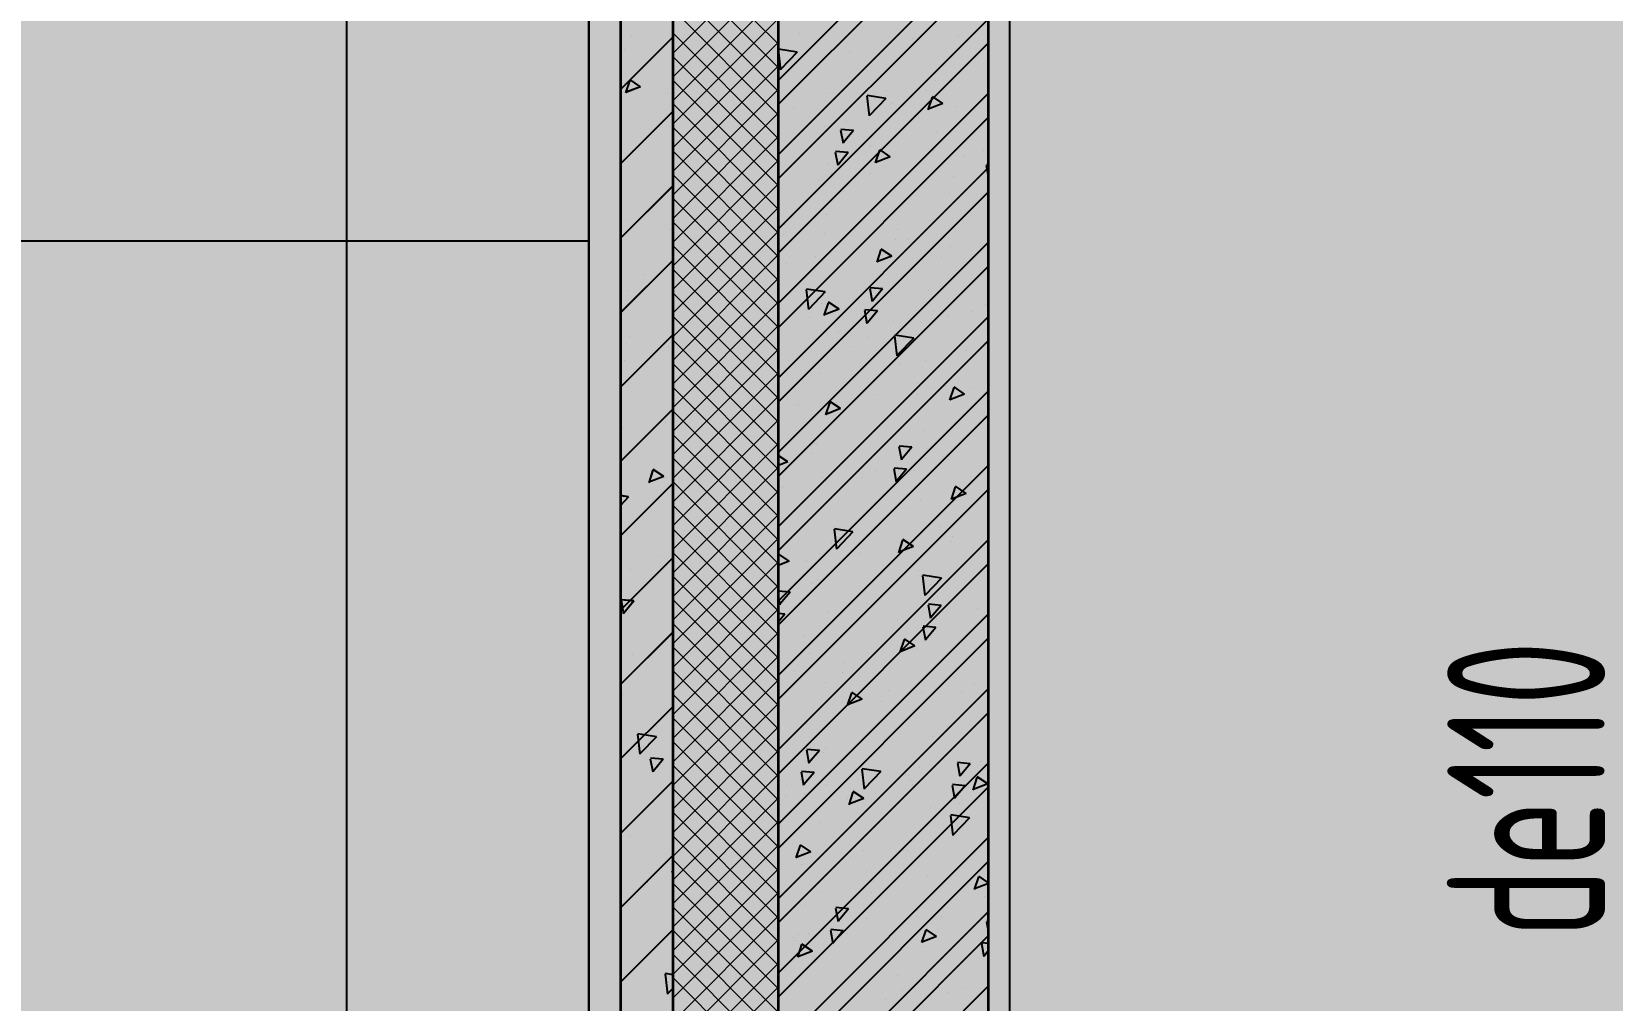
# Model space of a CAD drawing. Header units: inches. Extents: x 143994 to 247866, y 243815 to 272761.
# Drawn here: x 231828 to 233331, y 259454 to 260375 of the extents above; entities that cross this region are included whole.
import ezdxf

# ---------------------------------------------------------------- set-up
doc = ezdxf.new("R2010")
doc.units = ezdxf.units.IN
doc.header["$LTSCALE"] = 1000
doc.header["$MEASUREMENT"] = 0
doc.layers.get('DEFPOINTS').update_dxf_attribs({"color": 62})
for name, color, linetype in [('0-建筑1F', 127, 'Continuous'), ('0-建筑2F', 127, 'Continuous'), ('00污水标注', 130, 'Continuous'), ('A-S-face(建筑粉刷线)', 136, 'Continuous'), ('A-STATR', 5, 'Continuous'), ('A-Wall-Patn', 255, 'Continuous'), ('PUB_HATCH', 8, 'Continuous')]:
    doc.layers.add(name, color=color, linetype=linetype)
for name, color, linetype, lineweight in [('A-M-Stone', 11, 'Continuous', 15), ('A-Wall', 254, 'Continuous', 35), ('W-保温层', 8, 'Continuous', 13)]:
    doc.layers.add(name, color=color, linetype=linetype, lineweight=lineweight)
doc.styles.add('ECADI', font='hzs.shx', dxfattribs={"width": 0.7, "bigfont": 'hztxt.shx'})

# ---------------------------------------------------------------- blocks, each defined once
blk = doc.blocks.new('144')
at = {"layer": 'A-M-Stone', "color": 127}
blk.add_line((647806.9, -381870.3), (647806.9, -378230.3), dxfattribs=at)
at = {"layer": 'A-S-face(建筑粉刷线)', "color": 127}
blk.add_line((648206.9, -378630.3), (648206.9, -382230.3), dxfattribs=at)
at = {"layer": 'A-STATR', "color": 127}
blk.add_line((646166.9, -379980.3), (647806.9, -379980.3), dxfattribs=at)
at = {"layer": 'A-Wall', "color": 127}
for p, q in [((647836.9, -378260.3), (647836.9, -381950.3)), ((647886.9, -381950.3), (647886.9, -378310.3)), ((647986.9, -378410.3), (647986.9, -382050.3)), ((648186.9, -382210.3), (648186.9, -378610.3))]:
    blk.add_line(p, q, dxfattribs=at)
at = {"layer": 'PUB_HATCH', "color": 127, "linetype": 'Continuous'}
for p, q in [((648186.9, -379627.7), (647986.9, -379827.7)), ((648186.9, -379698.4), (647986.9, -379898.4)), ((648186.9, -379769.2), (647986.9, -379969.2)), ((647886.9, -379786.3), (647836.9, -379836.3)), ((647847.9, -379785.6), (647847.9, -379785.6)), ((648158.1, -379785.5), (648158.1, -379785.5)), ((647840.6, -379798.4), (647840.6, -379798.4)), ((647986.9, -379798.5), (647989.1, -379817.5)), ((648005, -379800.9), (647987.2, -379798.1)), ((648005, -379800.9), (647989.4, -379817.1)), ((648054.2, -379800.5), (648054.2, -379800.5)), ((647845.8, -379827.4), (647841.7, -379839.5)), ((647856, -379833.7), (647846, -379826.9)), ((647850.5, -379827.4), (647850.5, -379827.4)), ((647856, -379833.7), (647842, -379839)), ((647881.9, -379840.6), (647881.9, -379840.6)), ((648186.9, -379839.9), (647986.9, -380039.9)), ((647988.6, -379845.1), (647988.6, -379845.1)), ((648040.1, -379844.1), (648040.1, -379844.1)), ((648090.1, -379837.5), (648090.1, -379837.5)), ((648133.2, -379843.5), (648129.1, -379855.5)), ((648143.4, -379849.7), (648133.5, -379843)), ((647886.9, -379857), (647836.9, -379907)), ((648095.4, -379849.6), (648095.4, -379849.6)), ((648143.4, -379849.7), (648129.4, -379855)), ((648155.7, -379852.1), (648155.7, -379852.1)), ((647838, -379870.7), (647838, -379870.7)), ((648030.8, -379871.9), (648030.8, -379871.9)), ((648051.8, -379867.1), (648051.8, -379867.1)), ((648072.9, -379864.9), (648072.9, -379864.9)), ((648137.6, -379876.4), (648137.6, -379876.4)), ((647839.6, -379905), (647839.6, -379905)), ((647848.1, -379894), (647848.1, -379894)), ((648041.2, -379895.8), (648043.5, -379908.3)), ((648053.5, -379896.3), (648041.5, -379895.3)), ((648053.5, -379896.3), (648043.8, -379907.8)), ((648163.8, -379899.7), (648163.8, -379899.7)), ((648186.9, -379908), (648185, -379907.8)), ((648186.9, -379910.6), (647986.9, -380110.6)), ((648037.5, -379916.3), (648037.5, -379916.3)), ((648153.2, -379918.7), (648153.2, -379918.7)), ((648184.7, -379908.3), (648186.9, -379920.4)), ((647886.9, -379927.7), (647836.9, -379977.7)), ((647987.5, -379922.9), (647987.5, -379922.9)), ((648049.3, -379933.7), (648049.3, -379933.7)), ((648149.3, -379934.9), (648149.3, -379934.9)), ((647845.6, -379960.6), (647845.6, -379960.6)), ((648032.7, -379954.9), (648032.7, -379954.9)), ((647885.1, -379969.6), (647885.1, -379969.6)), ((648186.9, -379981.3), (647986.9, -380181.3)), ((647991.9, -379974.1), (647991.9, -379974.1)), ((648098.6, -379978.6), (648098.6, -379978.6)), ((648111.2, -379978.6), (648111.2, -379978.6)), ((648084.5, -379988.5), (648080.5, -380000.6)), ((648094.8, -379994.7), (648080.8, -380000.1)), ((648094.8, -379994.7), (648084.8, -379988)), ((648150.8, -379985.3), (648150.8, -379985.3)), ((647886.9, -379998.4), (647836.9, -380048.4)), ((647859.1, -380011.8), (647859.1, -380011.8)), ((648046.9, -380000.2), (648046.9, -380000.2)), ((648080.6, -379998.9), (648080.6, -379998.9)), ((647843.2, -380027.1), (647843.2, -380027.1)), ((648013.4, -380026.4), (648015.7, -380045.4)), ((648031.5, -380028.8), (648013.7, -380026)), ((647847.3, -380038.9), (647847.3, -380038.9)), ((648031.5, -380028.8), (648016, -380045)), ((648184.4, -380040.9), (648184.4, -380040.9)), ((648186.9, -380052), (647986.9, -380252)), ((648016.7, -380053.4), (648016.7, -380053.4)), ((648058.6, -380057.5), (648058.6, -380057.5)), ((648069, -380046.2), (648071.3, -380058.8)), ((648081.2, -380046.8), (648069.3, -380045.7)), ((648081.2, -380046.8), (648071.6, -380058.3)), ((648123.4, -380058), (648123.4, -380058)), ((648134.4, -380047.5), (648134.4, -380047.5)), ((648148.4, -380051.8), (648148.4, -380051.8)), ((647886.9, -380069.2), (647836.9, -380119.2)), ((647845.3, -380071.3), (647845.3, -380071.3)), ((648044.5, -380066.8), (648044.5, -380066.8)), ((647882.2, -380080.7), (647882.2, -380080.7)), ((648058.8, -380080.3), (648058.8, -380080.3)), ((648165.6, -380084.8), (648165.6, -380084.8)), ((647840.8, -380093.7), (647840.8, -380093.7)), ((648072.3, -380118.2), (648072.3, -380118.2)), ((648186.9, -380122.7), (647986.9, -380322.7)), ((648046.1, -380139.7), (648036.1, -380133)), ((648081.7, -380126.4), (648081.7, -380126.4)), ((648131.8, -380119.8), (648131.8, -380119.8)), ((648145.9, -380118.4), (648145.9, -380118.4)), ((647886.9, -380139.9), (647836.9, -380189.9)), ((648006, -380136.4), (648006, -380136.4)), ((648035.9, -380133.5), (648031.8, -380145.6)), ((648046.1, -380139.7), (648032.1, -380145.1)), ((648042.1, -380133.4), (648042.1, -380133.4)), ((647838.3, -380160.3), (647838.3, -380160.3)), ((647839.1, -380158.2), (647839.1, -380158.2)), ((647879.7, -380153), (647879.7, -380153)), ((648019.9, -380182.5), (648019.9, -380182.5)), ((648126.6, -380187), (648126.6, -380187)), ((648143.5, -380185), (648143.5, -380185)), ((648148.7, -380188.2), (648148.7, -380188.2)), ((647867.8, -380198), (647863.8, -380210.1)), ((647878.1, -380204.2), (647864, -380209.6)), ((647878.1, -380204.2), (647868.1, -380197.5)), ((648186.9, -380193.4), (647986.9, -380393.4)), ((648029.1, -380205.3), (648029.1, -380205.3)), ((648032.1, -380208.2), (648032.1, -380208.2)), ((648039.6, -380200), (648039.6, -380200)), ((648079.2, -380198.7), (648079.2, -380198.7)), ((648096.7, -380196.7), (648099, -380209.2)), ((648109, -380197.2), (648097, -380196.2)), ((648109, -380197.2), (648099.3, -380208.7)), ((647886.9, -380210.6), (647836.9, -380260.6)), ((647844.6, -380223.6), (647836.9, -380222.4)), ((648155.2, -380214), (648151.2, -380226.1)), ((648165.5, -380220.3), (648151.5, -380225.6)), ((648165.5, -380220.3), (648155.5, -380213.5)), ((647844.6, -380223.6), (647836.9, -380231.6)), ((648080, -380252.1), (648080, -380252.1)), ((648141.1, -380251.6), (648141.1, -380251.6)), ((648186.9, -380264.1), (647986.9, -380464.1)), ((648037.2, -380266.6), (648037.2, -380266.6)), ((648040, -380254.3), (648042.2, -380273.3)), ((648058, -380256.7), (648040.3, -380254)), ((648058, -380256.7), (648042.5, -380273)), ((648044.7, -380261.8), (648044.7, -380261.8)), ((648151.5, -380266.3), (648151.5, -380266.3)), ((648152.9, -380260.9), (648152.9, -380260.9)), ((647886.9, -380281.3), (647836.9, -380331.3)), ((647873.3, -380279.7), (647873.3, -380279.7)), ((647987.2, -380278.6), (647986.9, -380279.4)), ((647997.4, -380284.8), (647987.5, -380278)), ((648026.6, -380277.6), (648026.6, -380277.6)), ((647846.7, -380292.2), (647846.7, -380292.2)), ((647997.4, -380284.8), (647986.9, -380288.8)), ((648086.9, -380288.7), (648086.9, -380288.7)), ((647837.6, -380322), (647839.9, -380334.5)), ((647849.8, -380322.5), (647837.9, -380321.5)), ((647849.8, -380322.5), (647840.2, -380334)), ((648138.6, -380318.1), (648138.6, -380318.1)), ((647993.3, -380335.1), (647986.9, -380334.5)), ((648186.9, -380334.8), (647986.9, -380534.8)), ((647993.3, -380335.1), (647986.9, -380342.7)), ((648034.8, -380333.1), (648034.8, -380333.1)), ((648100.3, -380339.8), (648100.3, -380339.8)), ((648176, -380329.8), (648176, -380329.8)), ((647886.9, -380352), (647836.9, -380402)), ((648116.8, -380365.3), (648106.9, -380358.6)), ((648124.5, -380347.1), (648126.8, -380359.6)), ((648136.7, -380347.6), (648124.8, -380346.6)), ((648136.7, -380347.6), (648127.1, -380359.1)), ((647848.2, -380373), (647848.2, -380373)), ((648071.7, -380371.4), (648071.7, -380371.4)), ((648106.6, -380359.1), (648102.5, -380371.2)), ((648116.8, -380365.3), (648102.8, -380370.7)), ((648136.2, -380384.7), (648136.2, -380384.7)), ((648032.3, -380399.7), (648032.3, -380399.7)), ((648047.9, -380390.9), (648047.9, -380390.9)), ((648154.7, -380395.4), (648154.7, -380395.4)), ((648173.5, -380402.1), (648173.5, -380402.1)), ((647838.5, -380411.5), (647838.5, -380411.5)), ((648186.9, -380405.6), (647986.9, -380605.6)), ((648047.7, -380418.7), (648047.7, -380418.7)), ((648123.4, -380408.7), (648123.4, -380408.7)), ((647886.9, -380422.7), (647836.9, -380472.7)), ((647871.1, -380451.6), (647853.3, -380448.8)), ((647871.3, -380441.9), (647871.3, -380441.9)), ((648148.1, -380441.4), (648148.1, -380441.4)), ((647853, -380449.2), (647855.2, -380468.2)), ((647871.1, -380451.6), (647855.5, -380467.8)), ((647859.2, -380461.2), (647859.2, -380461.2)), ((648031.5, -380461.5), (648031.5, -380461.5)), ((648133.8, -380451.3), (648133.8, -380451.3)), ((647865.3, -380472.4), (647867.6, -380485)), ((647877.6, -380473), (647865.6, -380471.9)), ((647877.6, -380473), (647867.9, -380484.5)), ((648186.9, -380476.3), (647986.9, -380676.3)), ((648029.9, -380466.3), (648029.9, -380466.3)), ((648072.7, -380470.2), (648072.7, -380470.2)), ((648179.5, -380474.7), (648179.5, -380474.7)), ((647886.9, -380493.4), (647836.9, -380543.4)), ((648008.1, -380492.5), (648008.1, -380492.5)), ((648008.8, -380485), (648011.1, -380497.5)), ((648021, -380485.5), (648009.1, -380484.5)), ((648021, -380485.5), (648011.4, -380497)), ((648066.5, -380482.3), (648068.7, -380501.3)), ((648084.6, -380484.7), (648066.8, -380481.9)), ((648084.6, -380484.7), (648069, -380500.9)), ((648070.8, -380487.6), (648070.8, -380487.6)), ((648120.9, -380481), (648120.9, -380481)), ((647995, -380497.6), (647995, -380497.6)), ((648057.9, -380504.1), (648053.9, -380516.2)), ((648068.2, -380510.3), (648058.2, -380503.6)), ((648079.4, -380505.4), (648079.4, -380505.4)), ((648114.9, -380497), (648114.9, -380497)), ((648152.2, -380497.5), (648154.5, -380510.1)), ((648164.5, -380498.1), (648152.5, -380497)), ((648164.5, -380498.1), (648154.8, -380509.6)), ((647868.7, -380514.2), (647868.7, -380514.2)), ((648068.2, -380510.3), (648054.1, -380515.7)), ((648131.3, -380517.9), (648131.3, -380517.9)), ((648027.5, -380532.9), (648027.5, -380532.9)), ((647846.1, -380545.4), (647846.1, -380545.4)), ((648186.9, -380547), (647986.9, -380747)), ((647886.9, -380564.1), (647836.9, -380614.1)), ((648018.2, -380566.5), (648018.2, -380566.5)), ((648068.2, -380559.9), (648068.2, -380559.9)), ((647886.9, -380577.4), (647885.8, -380580.7)), ((647886.9, -380579.9), (647886.1, -380580.2)), ((647862.4, -380590.2), (647862.4, -380590.2)), ((648128.9, -380584.5), (648128.9, -380584.5)), ((648177.3, -380584.6), (648173.2, -380596.7)), ((648186.9, -380591.1), (648173.5, -380596.2)), ((648186.9, -380590.4), (648177.6, -380584.1)), ((648025, -380599.5), (648025, -380599.5)), ((648075.9, -380599.2), (648075.9, -380599.2)), ((648182.7, -380603.8), (648182.7, -380603.8)), ((648186.9, -380617.7), (647986.9, -380817.7)), ((648071.1, -380624.7), (648071.1, -380624.7)), ((648141.9, -380622.2), (648141.9, -380622.2)), ((647886.9, -380634.8), (647836.9, -380684.8)), ((648015.6, -380638.8), (648015.6, -380638.8)), ((648036.5, -380635.4), (648038.8, -380648)), ((648048.8, -380636), (648036.8, -380634.9)), ((648048.8, -380636), (648039.1, -380647.5)), ((648009.2, -380649.1), (648005.2, -380661.2)), ((648019.5, -380655.3), (648005.5, -380660.7)), ((648019.5, -380655.3), (648009.5, -380648.6)), ((648126.5, -380651), (648126.5, -380651)), ((648180, -380648), (648182.3, -380660.5)), ((648186.9, -380648.1), (648180.3, -380647.5)), ((648186.9, -380654.8), (648182.6, -380660)), ((647837.9, -380664.7), (647837.9, -380664.7)), ((647994, -380674), (647994, -380674)), ((648022.6, -380666), (648022.6, -380666)), ((647879.5, -380677.1), (647881.8, -380696.1)), ((647886.9, -380677.8), (647879.8, -380676.7)), ((648186.9, -380688.4), (647986.9, -380888.4)), ((648100.7, -380678.6), (648100.7, -380678.6)), ((647886.9, -380690.6), (647882.1, -380695.7)), ((648036.1, -380700.9), (648036.1, -380700.9)), ((648089.3, -380701), (648089.3, -380701)), ((648147.5, -380694.7), (648147.5, -380694.7)), ((648165.1, -380691.1), (648165.1, -380691.1))]:
    blk.add_line(p, q, dxfattribs=at)
at = {"layer": 'W-保温层', "color": 127}
for p, q in [((647886.9, -378310.3), (647886.9, -382050.3)), ((647986.9, -382050.3), (647986.9, -378410.3))]:
    blk.add_line(p, q, dxfattribs=at)
at = {"layer": 'W-保温层', "color": 127, "linetype": 'Continuous'}
for p, q in [((647886.9, -379715.4), (647986.9, -379815.4)), ((647986.9, -379724.2), (647886.9, -379824.2)), ((647886.9, -379760.3), (647986.9, -379860.3)), ((647986.9, -379769.1), (647886.9, -379869.1)), ((647886.9, -379805.2), (647986.9, -379905.2)), ((647986.9, -379814), (647886.9, -379914)), ((647886.9, -379850.1), (647986.9, -379950.1)), ((647986.9, -379858.9), (647886.9, -379958.9)), ((647886.9, -379895), (647986.9, -379995)), ((647986.9, -379903.8), (647886.9, -380003.8)), ((647886.9, -379940), (647986.9, -380040)), ((647986.9, -379948.7), (647886.9, -380048.7)), ((647886.9, -379984.9), (647986.9, -380084.9)), ((647986.9, -379993.6), (647886.9, -380093.6)), ((647886.9, -380029.8), (647986.9, -380129.8)), ((647986.9, -380038.5), (647886.9, -380138.5)), ((647886.9, -380074.7), (647986.9, -380174.7)), ((647986.9, -380083.4), (647886.9, -380183.4)), ((647886.9, -380119.6), (647986.9, -380219.6)), ((647986.9, -380128.3), (647886.9, -380228.3)), ((647886.9, -380164.5), (647986.9, -380264.5)), ((647986.9, -380173.2), (647886.9, -380273.2)), ((647886.9, -380209.4), (647986.9, -380309.4)), ((647986.9, -380218.1), (647886.9, -380318.1)), ((647886.9, -380254.3), (647986.9, -380354.3)), ((647986.9, -380263), (647886.9, -380363)), ((647886.9, -380299.2), (647986.9, -380399.2)), ((647986.9, -380307.9), (647886.9, -380407.9)), ((647886.9, -380344.1), (647986.9, -380444.1)), ((647986.9, -380352.8), (647886.9, -380452.8)), ((647886.9, -380389), (647986.9, -380489)), ((647986.9, -380397.7), (647886.9, -380497.7)), ((647886.9, -380433.9), (647986.9, -380533.9)), ((647986.9, -380442.6), (647886.9, -380542.6)), ((647886.9, -380478.8), (647986.9, -380578.8)), ((647986.9, -380487.5), (647886.9, -380587.5)), ((647886.9, -380523.7), (647986.9, -380623.7)), ((647986.9, -380532.4), (647886.9, -380632.4)), ((647886.9, -380568.6), (647986.9, -380668.6)), ((647986.9, -380577.3), (647886.9, -380677.3)), ((647886.9, -380613.5), (647986.9, -380713.5)), ((647986.9, -380622.2), (647886.9, -380722.2)), ((647886.9, -380658.4), (647986.9, -380758.4)), ((647986.9, -380667.1), (647886.9, -380767.1))]:
    blk.add_line(p, q, dxfattribs=at)
blk = doc.blocks.new('1442323')
at = {"layer": 'A-M-Stone', "color": 127}
blk.add_line((689856.9, -382439.3), (689856.9, -378319.3), dxfattribs=at)
at = {"layer": 'A-S-face(建筑粉刷线)', "color": 127}
blk.add_line((690256.9, -378719.3), (690256.9, -382439.3), dxfattribs=at)
at = {"layer": 'A-Wall', "color": 127}
for p, q in [((689886.9, -378349.3), (689886.9, -382439.3)), ((689936.9, -382439.3), (689936.9, -378399.3)), ((690036.9, -378499.3), (690036.9, -382439.3)), ((690236.9, -382439.3), (690236.9, -378699.3))]:
    blk.add_line(p, q, dxfattribs=at)
at = {"layer": 'PUB_HATCH', "color": 127, "linetype": 'Continuous'}
for p, q in [((690236.9, -379739.6), (690036.9, -379939.6)), ((690236.9, -379810.3), (690036.9, -380010.3)), ((689936.9, -379875.3), (689886.9, -379925.3)), ((689897.9, -379874.7), (689897.9, -379874.7)), ((690057.3, -379872), (690057.3, -379872)), ((690164.1, -379876.5), (690164.1, -379876.5)), ((689890.6, -379887.4), (689890.6, -379887.4)), ((690236.9, -379881), (690036.9, -380081)), ((690122.2, -379907.6), (690122.2, -379907.6)), ((689895.8, -379916.5), (689891.7, -379928.6)), ((689906, -379922.7), (689892, -379928.1)), ((689906, -379922.7), (689896, -379916)), ((689900.5, -379916.4), (689900.5, -379916.4)), ((690186.8, -379916.4), (690186.8, -379916.4)), ((689931.9, -379929.6), (689931.9, -379929.6)), ((690085.8, -379929.2), (690085.8, -379929.2)), ((690121.1, -379931.5), (690123.3, -379950.5)), ((690139.1, -379933.9), (690121.4, -379931.1)), ((690139.1, -379933.9), (690123.6, -379950.1)), ((690127.6, -379932.7), (690127.6, -379932.7)), ((690177.6, -379926.2), (690177.6, -379926.2)), ((689936.9, -379946.1), (689886.9, -379996.1)), ((690236.9, -379951.8), (690036.9, -380151.8)), ((690051.8, -379942.7), (690051.8, -379942.7)), ((690170.1, -379951.5), (690170.1, -379951.5)), ((689888, -379959.7), (689888, -379959.7)), ((690096.2, -379963.9), (690098.5, -379976.5)), ((690108.4, -379964.4), (690096.5, -379963.4)), ((690108.4, -379964.4), (690098.8, -379975.9)), ((690053.5, -379971.6), (690053.5, -379971.6)), ((690125.1, -379978.7), (690125.1, -379978.7)), ((690143.3, -379989.3), (690133.4, -379982.5)), ((690184.4, -379983), (690184.4, -379983)), ((689889.6, -379994), (689889.6, -379994)), ((689898.1, -379983), (689898.1, -379983)), ((690083.4, -379995.8), (690083.4, -379995.8)), ((690133.1, -379983.1), (690129, -379995.2)), ((690143.3, -379989.3), (690129.3, -379994.6)), ((690231.9, -379983.2), (690231.9, -379983.2)), ((690075, -380011.6), (690075, -380011.6)), ((690125, -380005), (690125, -380005)), ((689936.9, -380016.8), (689886.9, -380066.8)), ((690236.9, -380022.5), (690036.9, -380222.5)), ((689895.6, -380049.6), (689895.6, -380049.6)), ((690043.2, -380053.5), (690043.2, -380053.5)), ((690149.9, -380058), (690149.9, -380058)), ((690181.9, -380049.5), (690181.9, -380049.5)), ((689935.1, -380058.7), (689935.1, -380058.7)), ((690080.9, -380062.3), (690080.9, -380062.3)), ((690161.9, -380070.9), (690161.9, -380070.9)), ((690198.7, -380067.3), (690198.7, -380067.3)), ((689936.9, -380087.5), (689886.9, -380137.5)), ((690072.4, -380083.9), (690072.4, -380083.9)), ((690085.3, -380080.3), (690085.3, -380080.3)), ((690192.1, -380084.8), (690192.1, -380084.8)), ((689909.1, -380100.8), (689909.1, -380100.8)), ((690236.9, -380093.2), (690036.9, -380293.2)), ((690045.2, -380090.9), (690045.2, -380090.9)), ((689893.2, -380116.2), (689893.2, -380116.2)), ((690123.9, -380114.4), (690126.2, -380126.9)), ((690136.2, -380114.9), (690124.2, -380113.8)), ((690136.2, -380114.9), (690126.5, -380126.4)), ((690179.5, -380116.1), (690179.5, -380116.1)), ((689897.3, -380127.9), (689897.3, -380127.9)), ((690078.5, -380128.9), (690078.5, -380128.9)), ((690084.4, -380128.1), (690080.4, -380140.2)), ((690094.7, -380134.3), (690084.7, -380127.6)), ((690094.7, -380134.3), (690080.6, -380139.7)), ((690146.1, -380146.2), (690146.1, -380146.2)), ((690221.9, -380136.2), (690221.9, -380136.2)), ((689936.9, -380158.2), (689886.9, -380208.2)), ((689895.3, -380160.3), (689895.3, -380160.3)), ((690121.6, -380160.9), (690121.6, -380160.9)), ((690147.6, -380159.4), (690149.8, -380178.4)), ((690165.7, -380161.8), (690147.9, -380159)), ((690165.7, -380161.8), (690150.1, -380178)), ((689932.2, -380169.7), (689932.2, -380169.7)), ((690236.9, -380163.9), (690036.9, -380363.9)), ((689890.8, -380182.7), (689890.8, -380182.7)), ((690046.4, -380182.5), (690046.4, -380182.5)), ((690153.1, -380187), (690153.1, -380187)), ((690177.1, -380182.7), (690177.1, -380182.7)), ((690076.1, -380195.5), (690076.1, -380195.5)), ((690169.5, -380204.8), (690169.5, -380204.8)), ((690214, -380214.8), (690204.1, -380208.1)), ((690169.2, -380215.1), (690169.2, -380215.1)), ((690203.8, -380208.6), (690199.7, -380220.7)), ((690214, -380214.8), (690200, -380220.2)), ((690219.3, -380208.5), (690219.3, -380208.5)), ((689936.9, -380228.9), (689886.9, -380278.9)), ((690236.9, -380234.6), (690036.9, -380434.6)), ((690052.9, -380224.8), (690052.9, -380224.8)), ((690093.5, -380225.1), (690093.5, -380225.1)), ((689888.3, -380249.3), (689888.3, -380249.3)), ((689889.1, -380247.3), (689889.1, -380247.3)), ((689929.7, -380242), (689929.7, -380242)), ((690174.7, -380249.3), (690174.7, -380249.3)), ((690071.2, -380261.8), (690071.2, -380261.8)), ((690073.6, -380262.1), (690073.6, -380262.1)), ((690151.7, -380264.8), (690154, -380277.3)), ((690163.9, -380265.3), (690152, -380264.3)), ((690163.9, -380265.3), (690154.3, -380276.8)), ((690177.9, -380266.4), (690177.9, -380266.4)), ((690046, -380279.3), (690036.9, -380273.2)), ((690046, -380279.3), (690036.9, -380282.8)), ((689917.8, -380287.1), (689913.8, -380299.1)), ((689928.1, -380293.3), (689914, -380298.6)), ((689928.1, -380293.3), (689918.1, -380286.6)), ((690113.4, -380288.7), (690113.4, -380288.7)), ((690116.6, -380294), (690116.6, -380294)), ((690166.7, -380287.4), (690166.7, -380287.4)), ((690220.1, -380293.2), (690220.1, -380293.2)), ((689936.9, -380299.6), (689886.9, -380349.6)), ((689894.6, -380312.7), (689886.9, -380311.5)), ((689894.6, -380312.7), (689886.9, -380320.7)), ((690236.9, -380305.3), (690036.9, -380505.3)), ((690040.9, -380303.9), (690040.9, -380303.9)), ((690161.3, -380324.1), (690161.3, -380324.1)), ((690172.2, -380315.9), (690172.2, -380315.9)), ((690071.2, -380328.7), (690071.2, -380328.7)), ((690044.6, -380344.1), (690044.6, -380344.1)), ((690155.1, -380353.7), (690151.1, -380365.7)), ((690165.4, -380359.8), (690155.4, -380353.1)), ((689936.9, -380370.3), (689886.9, -380420.3)), ((689923.3, -380368.7), (689923.3, -380368.7)), ((690064, -380372.8), (690064, -380372.8)), ((690114.1, -380366.3), (690114.1, -380366.3)), ((690165.4, -380359.8), (690151.4, -380365.2)), ((689896.7, -380381.2), (689896.7, -380381.2)), ((690236.9, -380376), (690036.9, -380576)), ((690169.8, -380382.4), (690169.8, -380382.4)), ((690174.1, -380387.4), (690176.3, -380406.4)), ((690192.2, -380389.7), (690174.4, -380387)), ((690048.2, -380403.2), (690036.9, -380402.2)), ((690048.2, -380403.2), (690038.6, -380414.7)), ((690068.8, -380395.2), (690068.8, -380395.2)), ((690074.4, -380390.9), (690074.4, -380390.9)), ((690192.2, -380389.7), (690176.6, -380406)), ((690181.2, -380395.4), (690181.2, -380395.4)), ((689887.6, -380411), (689889.9, -380423.6)), ((689899.8, -380411.6), (689887.9, -380410.5)), ((689899.8, -380411.6), (689890.2, -380423.1)), ((690036.9, -380407.8), (690038.3, -380415.2)), ((690121, -380414.1), (690121, -380414.1)), ((690179.4, -380415.2), (690181.7, -380427.8)), ((690191.7, -380415.7), (690179.7, -380414.7)), ((690191.7, -380415.7), (690182, -380427.2)), ((690187.8, -380428.5), (690187.8, -380428.5)), ((689936.9, -380441), (689886.9, -380491)), ((690236.9, -380446.7), (690036.9, -380646.7)), ((690061.5, -380445.1), (690061.5, -380445.1)), ((689898.2, -380462), (689898.2, -380462)), ((690066.3, -380461.8), (690066.3, -380461.8)), ((690167.4, -380449), (690167.4, -380449)), ((690168.9, -380458.1), (690168.9, -380458.1)), ((690052.3, -380478.1), (690052.3, -380478.1)), ((690099.2, -380470.2), (690099.2, -380470.2)), ((690206, -380474.7), (690206, -380474.7)), ((689888.5, -380500.5), (689888.5, -380500.5)), ((690106.5, -380498.7), (690102.4, -380510.8)), ((690116.7, -380504.9), (690102.7, -380510.2)), ((690116.7, -380504.9), (690106.8, -380498.2)), ((690135.2, -380507.4), (690135.2, -380507.4)), ((690141.4, -380497.1), (690141.4, -380497.1)), ((690210.9, -380497.4), (690210.9, -380497.4)), ((689936.9, -380511.7), (689886.9, -380561.7)), ((690236.9, -380517.4), (690036.9, -380717.4)), ((690164.9, -380515.6), (690164.9, -380515.6)), ((689903, -380538.2), (689905.2, -380557.2)), ((689921.1, -380540.6), (689903.3, -380537.8)), ((689921.3, -380531), (689921.3, -380531)), ((690063.9, -380528.4), (690063.9, -380528.4)), ((689921.1, -380540.6), (689905.5, -380556.8)), ((689909.2, -380550.2), (689909.2, -380550.2)), ((690063.7, -380553.1), (690066, -380565.7)), ((690076, -380553.6), (690064, -380552.6)), ((690076, -380553.6), (690066.3, -380565.1)), ((689915.3, -380561.5), (689917.6, -380574)), ((689927.6, -380562), (689915.6, -380561)), ((689927.6, -380562), (689917.9, -380573.5)), ((690207.2, -380565.7), (690209.5, -380578.2)), ((690219.4, -380566.2), (690207.5, -380565.1)), ((690219.4, -380566.2), (690209.8, -380577.7)), ((689936.9, -380582.5), (689886.9, -380632.5)), ((690158.3, -380576.3), (690158.3, -380576.3)), ((690160.7, -380577.4), (690160.7, -380577.4)), ((690162.5, -380582.2), (690162.5, -380582.2)), ((690208.4, -380569.7), (690208.4, -380569.7)), ((690225.8, -380579.2), (690221.8, -380591.3)), ((690236.1, -380585.4), (690226.1, -380578.7)), ((690236.9, -380588.1), (690036.9, -380788.1)), ((690044, -380597.4), (690044, -380597.4)), ((690061.5, -380595), (690061.5, -380595)), ((690082.5, -380586.3), (690082.5, -380586.3)), ((690236.1, -380585.4), (690222.1, -380590.8)), ((689918.7, -380603.2), (689918.7, -380603.2)), ((690102.4, -380599.3), (690102.4, -380599.3)), ((690209.2, -380603.8), (690209.2, -380603.8)), ((690200.6, -380615.3), (690202.8, -380634.3)), ((690218.7, -380617.7), (690200.9, -380614.9)), ((690218.7, -380617.7), (690203.1, -380633.9)), ((689896.1, -380634.4), (689896.1, -380634.4)), ((690057.8, -380643.7), (690053.7, -380655.8)), ((690068, -380649.9), (690058.1, -380643.2)), ((689936.9, -380653.2), (689886.9, -380703.2)), ((690236.9, -380658.9), (690036.9, -380858.9)), ((690068, -380649.9), (690054, -380655.3)), ((690105.7, -380655.2), (690105.7, -380655.2)), ((690155.7, -380648.6), (690155.7, -380648.6)), ((690160.1, -380648.8), (690160.1, -380648.8)), ((689936.9, -380666.4), (689935.8, -380669.7)), ((689936.9, -380668.9), (689936.1, -380669.2)), ((690059, -380661.6), (690059, -380661.6)), ((690120.4, -380667.4), (690120.4, -380667.4)), ((689912.4, -380679.3), (689912.4, -380679.3)), ((690127.2, -380678.6), (690127.2, -380678.6)), ((690234, -380683.1), (690234, -380683.1)), ((690062.6, -380700.9), (690062.6, -380700.9)), ((690091.5, -380703.6), (690093.8, -380716.1)), ((690103.7, -380704.1), (690091.8, -380703)), ((690103.7, -380704.1), (690094.1, -380715.6)), ((690157.6, -380715.3), (690157.6, -380715.3)), ((690168.3, -380711.3), (690168.3, -380711.3)), ((690169.4, -380705.4), (690169.4, -380705.4)), ((690229.4, -380710.8), (690229.4, -380710.8)), ((690234.9, -380716.1), (690236.9, -380726.9)), ((690236.9, -380715.7), (690235.2, -380715.6)), ((689936.9, -380723.9), (689886.9, -380773.9)), ((690236.9, -380729.6), (690036.9, -380929.6)), ((690051.7, -380731.3), (690051.7, -380731.3)), ((690053.1, -380734.1), (690053.1, -380734.1)), ((690056.6, -380728.1), (690056.6, -380728.1)), ((690103.1, -380727.5), (690103.1, -380727.5)), ((690177.2, -380724.2), (690173.1, -380736.3)), ((690187.4, -380730.4), (690173.4, -380735.8)), ((690187.4, -380730.4), (690177.5, -380723.7)), ((689887.9, -380753.8), (689887.9, -380753.8)), ((689929.5, -380766.1), (689931.8, -380785.1)), ((689936.9, -380766.8), (689929.8, -380765.7)), ((689936.9, -380779.7), (689932.1, -380784.7)), ((690155.2, -380781.9), (690155.2, -380781.9)), ((690176.8, -380789.7), (690176.8, -380789.7))]:
    blk.add_line(p, q, dxfattribs=at)
at = {"layer": 'W-保温层', "color": 127}
for p, q in [((689936.9, -382389.3), (689936.9, -378399.3)), ((690036.9, -378499.3), (690036.9, -382389.3))]:
    blk.add_line(p, q, dxfattribs=at)
at = {"layer": 'W-保温层', "color": 127, "linetype": 'Continuous'}
for p, q in [((689936.9, -379782), (690036.9, -379882)), ((690036.9, -379790.8), (689936.9, -379890.8)), ((689936.9, -379826.9), (690036.9, -379926.9)), ((690036.9, -379835.7), (689936.9, -379935.7)), ((689936.9, -379871.8), (690036.9, -379971.8)), ((690036.9, -379880.6), (689936.9, -379980.6)), ((689936.9, -379916.7), (690036.9, -380016.7)), ((690036.9, -379925.5), (689936.9, -380025.5)), ((689936.9, -379961.6), (690036.9, -380061.6)), ((690036.9, -379970.4), (689936.9, -380070.4)), ((689936.9, -380006.5), (690036.9, -380106.5)), ((690036.9, -380015.3), (689936.9, -380115.3)), ((689936.9, -380051.4), (690036.9, -380151.4)), ((690036.9, -380060.2), (689936.9, -380160.2)), ((689936.9, -380096.3), (690036.9, -380196.3)), ((690036.9, -380105.1), (689936.9, -380205.1)), ((689936.9, -380141.2), (690036.9, -380241.2)), ((690036.9, -380150), (689936.9, -380250)), ((689936.9, -380186.1), (690036.9, -380286.1)), ((690036.9, -380194.9), (689936.9, -380294.9)), ((689936.9, -380231), (690036.9, -380331)), ((690036.9, -380239.8), (689936.9, -380339.8)), ((689936.9, -380275.9), (690036.9, -380375.9)), ((690036.9, -380284.7), (689936.9, -380384.7)), ((689936.9, -380320.8), (690036.9, -380420.8)), ((690036.9, -380329.6), (689936.9, -380429.6)), ((689936.9, -380365.7), (690036.9, -380465.7)), ((690036.9, -380374.5), (689936.9, -380474.5)), ((689936.9, -380410.6), (690036.9, -380510.6)), ((690036.9, -380419.4), (689936.9, -380519.4)), ((689936.9, -380455.5), (690036.9, -380555.5)), ((690036.9, -380464.3), (689936.9, -380564.3)), ((689936.9, -380500.4), (690036.9, -380600.4)), ((690036.9, -380509.2), (689936.9, -380609.2)), ((689936.9, -380545.3), (690036.9, -380645.3)), ((690036.9, -380554.1), (689936.9, -380654.1)), ((689936.9, -380590.2), (690036.9, -380690.2)), ((690036.9, -380599), (689936.9, -380699)), ((689936.9, -380635.1), (690036.9, -380735.1)), ((690036.9, -380643.9), (689936.9, -380743.9)), ((689936.9, -380680), (690036.9, -380780)), ((690036.9, -380688.8), (689936.9, -380788.8)), ((689936.9, -380724.9), (690036.9, -380824.9)), ((690036.9, -380733.7), (689936.9, -380833.7)), ((689936.9, -380769.8), (690036.9, -380869.8)), ((690036.9, -380778.6), (689936.9, -380878.6))]:
    blk.add_line(p, q, dxfattribs=at)

msp = doc.modelspace()

# ---------------------------------------------------------------- hatches: boundary and pattern name
at = {"layer": 'DEFPOINTS'}
h = msp.add_hatch(dxfattribs=at)
h.set_pattern_fill('ANSI31', color=250)
h.set_pattern_definition([(45, (0, 0), (-1.122532015, 1.122532015), [])])
h.paths.add_polyline_path([(247866.03, 243814.78), (223286.02, 243814.78), (223286.02, 270814.78), (247866.03, 270814.78)])

# ---------------------------------------------------------------- linework, layer by layer
at = {"layer": 'A-Wall-Patn'}
for p, q in [((232388.2, 258256.1), (232388.2, 261896.1)), ((232738.2, 257946.1), (232738.2, 261546.1))]:
    msp.add_line(p, q, dxfattribs=at)
at = {"layer": 'A-Wall-Patn', "color": 11}
msp.add_lwpolyline([(215828.2, 253131.1), (215828.2, 260486.1), (217958.2, 260486.1), (217958.2, 264126.1), (222398.2, 264126.1), (222398.2, 264396.1), (223398.2, 264396.1), (223398.2, 260436.1), (225208.2, 260436.1), (225208.2, 264126.1), (230718.2, 264126.1), (230718.2, 258286.1), (232358.2, 258286.1), (232358.2, 261926.1), (237483.2, 261926.1), (237483.2, 262196.1), (238483.2, 262196.1), (238483.2, 261926.1), (242918.2, 261926.1), (242918.2, 258286.1), (245048.2, 258286.1), (245048.2, 250931.1)], dxfattribs=at)
at = {"layer": 'DEFPOINTS'}
msp.add_lwpolyline([(235813.2, 264221.1), (233013.2, 264221.1), (233013.2, 261766.1), (232968.2, 261766.1), (232908.2, 261766.1), (232908.2, 262026.1), (232888.2, 262026.1), (232888.2, 261926.1), (232358.2, 261926.1), (232358.2, 259336.1), (232128.2, 259336.1), (232128.2, 260456.1), (231788.2, 260456.1), (231788.2, 263456.1), (232708.15, 263456.1), (232708.15, 265601.1)], dxfattribs=at)

# ---------------------------------------------------------------- block references
at = {"layer": '0-建筑1F'}
msp.add_blockref('144', (-415448.72, 640156.38), dxfattribs=at)
at = {"layer": '0-建筑2F'}
msp.add_blockref('1442323', (-457498.72, 640245.41), dxfattribs=at)

# ---------------------------------------------------------------- texts
at = {"layer": '00污水标注', "style": 'ECADI', "width": 0.7}
msp.add_text('de110', height=150, rotation=90, dxfattribs=at).set_placement((233324.22, 259514.11))

doc.saveas('drawing.dxf')
